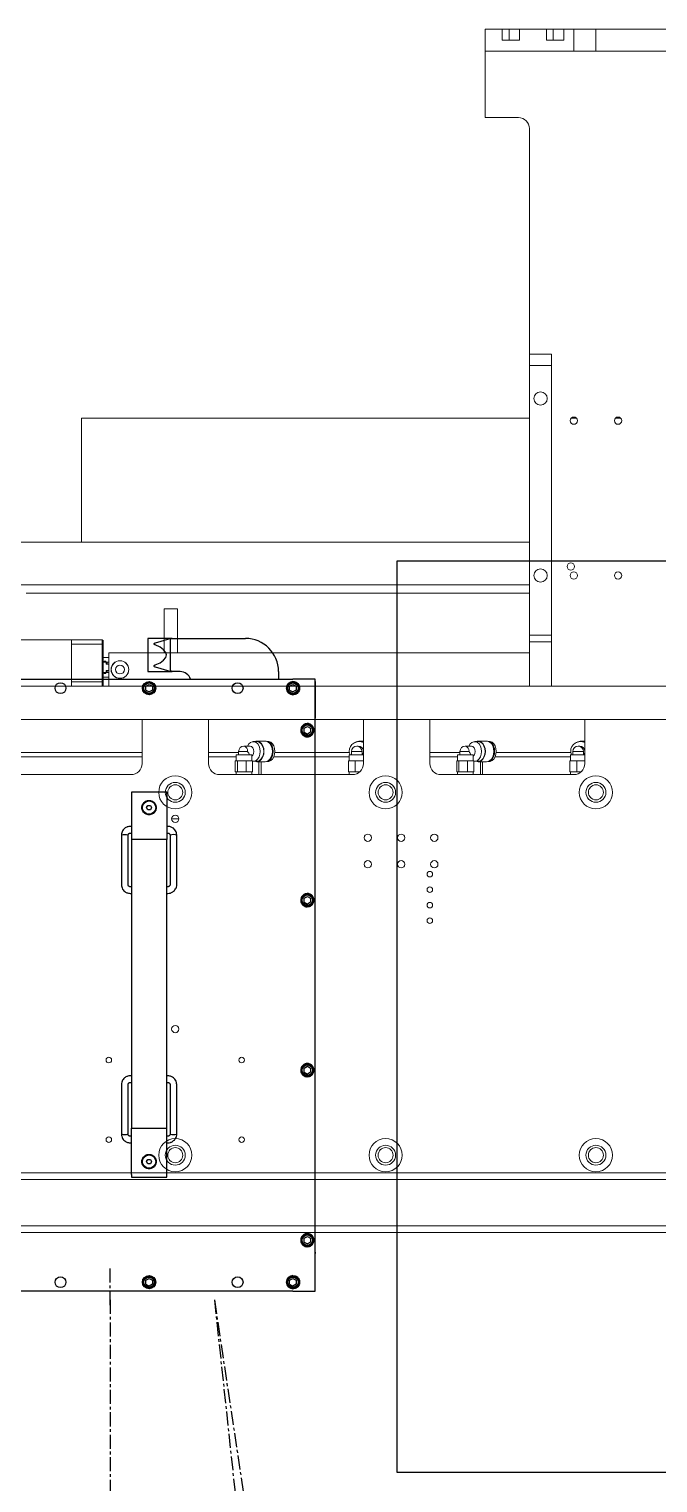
# Model space of a CAD drawing. Extents: x 500 to 100500, y -14500 to 21140.
# Drawn here: x 7670 to 7954, y -5740 to -5083 of the extents above; entities that cross this region are included whole.
import ezdxf

# ---------------------------------------------------------------- set-up
doc = ezdxf.new("R2010")
doc.units = 0
doc.linetypes.add('CENTER', pattern=[10.16, 6.35, -1.27, 1.27, -1.27])
doc.layers.get('0').update_dxf_attribs({"linetype": 'CONTINUOUS'})
doc.layers.add('Center', color=1, linetype='CENTER')
doc.layers.add('D', color=7, linetype='CONTINUOUS')

# ---------------------------------------------------------------- blocks, each defined once
blk = doc.blocks.new('KZXCVASDF123')
at = {"color": 7, "linetype": 'Continuous', "lineweight": 18}
for p, q in [((-57194.57, -65965.67, 21.36), (-57194.57, -65975.67, 21.36)), ((-57194.57, -65965.67, 21.36), (-57186.86, -65965.67, 21.36)), ((-57186.86, -65970.67, 21.36), (-57186.86, -65965.67, 21.36)), ((-57183.82, -65965.67, 21.36), (-57186.86, -65965.67, 21.36)), ((-57183.82, -65970.67, 21.36), (-57183.82, -65965.67, 21.36)), ((-57179.07, -65965.67, 21.36), (-57183.82, -65965.67, 21.36)), ((-57179.07, -65970.67, 21.36), (-57179.07, -65965.67, 21.36)), ((-57179.07, -65965.67, 21.36), (-57166.86, -65965.67, 21.36)), ((-57166.86, -65970.67, 21.36), (-57166.86, -65965.67, 21.36)), ((-57163.82, -65965.67, 21.36), (-57166.86, -65965.67, 21.36)), ((-57163.82, -65970.67, 21.36), (-57163.82, -65965.67, 21.36)), ((-57159.07, -65965.67, 21.36), (-57163.82, -65965.67, 21.36)), ((-57159.07, -65970.67, 21.36), (-57159.07, -65965.67, 21.36)), ((-57159.07, -65965.67, 21.36), (-57154.57, -65965.67, 21.36)), ((-57154.57, -65975.67, 21.36), (-57154.57, -65965.67, 21.36)), ((-57144.57, -65965.67, 21.36), (-57154.57, -65965.67, 21.36)), ((-57144.57, -65975.67, 21.36), (-57144.57, -65965.67, 21.36)), ((-57084.57, -65965.67, 21.36), (-57144.57, -65965.67, 21.36)), ((-57179.07, -65970.67, 21.36), (-57186.86, -65970.67, 21.36)), ((-57159.07, -65970.67, 21.36), (-57166.86, -65970.67, 21.36)), ((-57194.57, -66005.67, 21.36), (-57194.57, -65975.67, 21.36)), ((-57034.57, -65975.67, 21.36), (-57194.57, -65975.67, 21.36)), ((-57194.57, -65975.67, 21.36), (-57154.57, -65975.67, 21.36)), ((-57194.57, -66005.67, 21.36), (-57179.57, -66005.67, 21.36)), ((-57174.57, -66010.67, 21.36), (-57174.57, -66112.67, 21.36)), ((-57174.57, -66112.67, 21.36), (-57164.57, -66112.67, 21.36)), ((-57174.57, -66117.67, 21.36), (-57174.57, -66112.67, 21.36)), ((-57164.57, -66112.67, 21.36), (-57164.57, -66117.67, 21.36)), ((-57164.57, -66117.67, 21.36), (-57174.57, -66117.67, 21.36)), ((-57174.57, -66117.67, 21.36), (-57174.57, -66239.67, 21.36)), ((-57164.57, -66117.67, 21.36), (-57164.57, -66239.67, 21.36)), ((-57376.91, -66141.57, 21.36), (-57376.91, -66197.57, 21.36)), ((-57174.57, -66141.57, 21.36), (-57376.91, -66141.57, 21.36)), ((-57153.34, -66141.57, 21.36), (-57155.8, -66141.57, 21.36)), ((-57133.34, -66141.57, 21.36), (-57135.8, -66141.57, 21.36)), ((-57794.57, -66197.57, 21.36), (-57174.57, -66197.57, 21.36)), ((-57794.57, -66216.84, 21.36), (-57174.57, -66216.84, 21.36)), ((-57401.91, -66220.57, 21.36), (-57174.57, -66220.57, 21.36)), ((-57333.59, -66227.67, 21.36), (-57339.59, -66227.67, 21.36)), ((-57339.59, -66227.67, 21.36), (-57339.59, -66247.67, 21.36)), ((-57333.59, -66227.67, 21.36), (-57333.59, -66247.67, 21.36)), ((-57409.57, -66241.67, 21.36), (-57399.3, -66241.67, 21.36)), ((-57399.3, -66241.77, 21.36), (-57399.3, -66241.67, 21.36)), ((-57399.2, -66241.67, 21.36), (-57399.3, -66241.67, 21.36)), ((-57399.2, -66241.77, 21.36), (-57399.3, -66241.77, 21.36)), ((-57399.2, -66241.67, 21.36), (-57399.2, -66241.77, 21.36)), ((-57399.2, -66241.67, 21.36), (-57381.4, -66241.67, 21.36)), ((-57381.4, -66243.67, 21.36), (-57381.4, -66241.67, 21.36)), ((-57381.4, -66241.67, 21.36), (-57367.6, -66241.67, 21.36)), ((-57381.4, -66243.67, 21.36), (-57367.6, -66243.67, 21.36)), ((-57381.4, -66260.67, 21.36), (-57381.4, -66243.67, 21.36)), ((-57367.6, -66241.67, 21.36), (-57367.6, -66243.67, 21.36)), ((-57367.6, -66241.67, 21.36), (-57367.2, -66242.07, 21.36)), ((-57367.6, -66243.67, 21.36), (-57367.6, -66260.67, 21.36)), ((-57367.6, -66243.67, 21.36), (-57367.2, -66243.67, 21.36)), ((-57367.2, -66243.67, 21.36), (-57367.2, -66242.07, 21.36)), ((-57367.2, -66260.67, 21.36), (-57367.2, -66243.67, 21.36)), ((-57174.57, -66239.67, 21.36), (-57164.57, -66239.67, 21.36)), ((-57174.57, -66242.67, 21.36), (-57174.57, -66239.67, 21.36)), ((-57164.57, -66242.67, 21.36), (-57174.57, -66242.67, 21.36)), ((-57174.57, -66262.67, 21.36), (-57174.57, -66242.67, 21.36)), ((-57164.57, -66239.67, 21.36), (-57164.57, -66242.67, 21.36)), ((-57164.57, -66262.67, 21.36), (-57164.57, -66242.67, 21.36)), ((-57364.57, -66249.67, 21.36), (-57367.2, -66249.67, 21.36)), ((-57365.9, -66251.42, 21.36), (-57366.7, -66251.42, 21.36)), ((-57366.7, -66251.87, 21.36), (-57366.7, -66251.42, 21.36)), ((-57365.9, -66251.77, 21.36), (-57365.9, -66251.42, 21.36)), ((-57364.57, -66262.67, 21.36), (-57364.57, -66247.67, 21.36)), ((-57174.57, -66247.67, 21.36), (-57364.57, -66247.67, 21.36)), ((-57366.7, -66251.77, 21.36), (-57367.2, -66251.77, 21.36)), ((-57365.72, -66251.87, 21.36), (-57367.2, -66251.87, 21.36)), ((-57367.2, -66256.47, 21.36), (-57365.72, -66256.47, 21.36)), ((-57366.7, -66256.92, 21.36), (-57366.7, -66256.47, 21.36)), ((-57366.7, -66256.92, 21.36), (-57365.9, -66256.92, 21.36)), ((-57365.9, -66251.77, 21.36), (-57364.57, -66251.77, 21.36)), ((-57365.9, -66251.77, 21.36), (-57365.9, -66251.81, 21.36)), ((-57364.57, -66251.77, 21.36), (-57365.9, -66251.77, 21.36)), ((-57365.9, -66251.87, 21.36), (-57365.9, -66251.81, 21.36)), ((-57365.9, -66256.54, 21.36), (-57365.9, -66256.47, 21.36)), ((-57365.9, -66256.54, 21.36), (-57365.9, -66256.57, 21.36)), ((-57365.9, -66256.57, 21.36), (-57364.57, -66256.57, 21.36)), ((-57365.9, -66256.92, 21.36), (-57365.9, -66256.57, 21.36)), ((-57365.72, -66252.78, 21.36), (-57365.72, -66251.87, 21.36)), ((-57365.72, -66251.87, 21.36), (-57365.4, -66251.87, 21.36)), ((-57364.57, -66252.78, 21.36), (-57365.72, -66252.78, 21.36)), ((-57365.72, -66255.56, 21.36), (-57364.57, -66255.56, 21.36)), ((-57365.72, -66256.47, 21.36), (-57365.72, -66255.56, 21.36)), ((-57365.72, -66256.47, 21.36), (-57365.4, -66256.47, 21.36)), ((-57365.4, -66251.87, 21.36), (-57365.4, -66252.78, 21.36)), ((-57365.4, -66255.56, 21.36), (-57365.4, -66256.47, 21.36)), ((-57464.57, -66262.67, 21.36), (-57054.57, -66262.67, 21.36)), ((-57367.6, -66260.67, 21.36), (-57381.4, -66260.67, 21.36)), ((-57381.4, -66260.67, 21.36), (-57381.4, -66262.67, 21.36)), ((-57367.6, -66262.67, 21.36), (-57367.6, -66260.67, 21.36)), ((-57367.2, -66260.67, 21.36), (-57367.6, -66260.67, 21.36)), ((-57367.6, -66262.67, 21.36), (-57367.2, -66262.27, 21.36)), ((-57364.57, -66258.67, 21.36), (-57367.2, -66258.67, 21.36)), ((-57367.2, -66262.27, 21.36), (-57367.2, -66260.67, 21.36)), ((-57174.57, -66262.67, 21.36), (-57164.57, -66262.67, 21.36)), ((-57464.57, -66277.67, 21.36), (-57054.57, -66277.67, 21.36)), ((-57349.57, -66297.67, 21.36), (-57349.57, -66277.67, 21.36)), ((-57319.57, -66277.67, 21.36), (-57349.57, -66277.67, 21.36)), ((-57319.57, -66277.67, 21.36), (-57319.57, -66297.67, 21.36)), ((-57249.57, -66297.67, 21.36), (-57249.57, -66277.67, 21.36)), ((-57054.57, -66277.67, 21.36), (-57249.57, -66277.67, 21.36)), ((-57219.57, -66277.67, 21.36), (-57219.57, -66297.67, 21.36)), ((-57149.57, -66297.67, 21.36), (-57149.57, -66277.67, 21.36)), ((-57300.79, -66289.77, 21.36), (-57303.57, -66289.77, 21.36)), ((-57297.76, -66287.72, 21.36), (-57299.33, -66287.72, 21.36)), ((-57293.94, -66287.52, 21.36), (-57297.76, -66287.52, 21.36)), ((-57292.8, -66287.62, 21.36), (-57293.27, -66287.62, 21.36)), ((-57251.91, -66289.77, 21.36), (-57252.57, -66289.77, 21.36)), ((-57251.2, -66287.72, 21.36), (-57251.57, -66287.72, 21.36)), ((-57250.3, -66287.52, 21.36), (-57251.2, -66287.52, 21.36)), ((-57200.79, -66289.77, 21.36), (-57203.57, -66289.77, 21.36)), ((-57197.76, -66287.72, 21.36), (-57199.33, -66287.72, 21.36)), ((-57193.94, -66287.52, 21.36), (-57197.76, -66287.52, 21.36)), ((-57192.8, -66287.62, 21.36), (-57193.27, -66287.62, 21.36)), ((-57151.91, -66289.77, 21.36), (-57152.57, -66289.77, 21.36)), ((-57151.2, -66287.72, 21.36), (-57151.57, -66287.72, 21.36)), ((-57150.3, -66287.52, 21.36), (-57151.2, -66287.52, 21.36)), ((-57414.17, -66292.67, 21.36), (-57349.57, -66292.67, 21.36)), ((-57413.07, -66294.67, 21.36), (-57349.57, -66294.67, 21.36)), ((-57319.57, -66292.67, 21.36), (-57305.97, -66292.67, 21.36)), ((-57319.57, -66294.67, 21.36), (-57307.07, -66294.67, 21.36)), ((-57307.46, -66296.37, 21.36), (-57307.46, -66301.37, 21.36)), ((-57307.46, -66296.37, 21.36), (-57306.96, -66296.37, 21.36)), ((-57307.07, -66293.74, 21.36), (-57307.07, -66296.37, 21.36)), ((-57307.07, -66293.74, 21.36), (-57300.07, -66293.74, 21.36)), ((-57306.96, -66296.37, 21.36), (-57306.45, -66296.37, 21.36)), ((-57306.45, -66296.37, 21.36), (-57306.45, -66301.37, 21.36)), ((-57306.45, -66296.37, 21.36), (-57304.51, -66296.37, 21.36)), ((-57305.97, -66292.17, 21.36), (-57305.97, -66293.74, 21.36)), ((-57305.97, -66292.17, 21.36), (-57301.89, -66292.17, 21.36)), ((-57304.51, -66296.37, 21.36), (-57302.56, -66296.37, 21.36)), ((-57302.56, -66296.37, 21.36), (-57302.56, -66301.37, 21.36)), ((-57302.56, -66296.37, 21.36), (-57301.12, -66296.37, 21.36)), ((-57301.12, -66296.37, 21.36), (-57299.68, -66296.37, 21.36)), ((-57300.07, -66296.37, 21.36), (-57300.07, -66293.74, 21.36)), ((-57299.68, -66296.37, 21.36), (-57299.68, -66301.37, 21.36)), ((-57299.33, -66296.62, 21.36), (-57297.76, -66296.62, 21.36)), ((-57297.76, -66296.82, 21.36), (-57293.94, -66296.82, 21.36)), ((-57296.76, -66296.82, 21.36), (-57296.76, -66302.67, 21.36)), ((-57295.76, -66302.67, 21.36), (-57295.76, -66296.82, 21.36)), ((-57293.27, -66296.72, 21.36), (-57292.8, -66296.72, 21.36)), ((-57290.13, -66294.67, 21.36), (-57256.07, -66294.67, 21.36)), ((-57289.63, -66292.67, 21.36), (-57255.93, -66292.67, 21.36)), ((-57256.36, -66296.37, 21.36), (-57256.36, -66301.37, 21.36)), ((-57256.36, -66296.37, 21.36), (-57254.8, -66296.37, 21.36)), ((-57256.07, -66293.74, 21.36), (-57256.07, -66296.37, 21.36)), ((-57256.07, -66293.74, 21.36), (-57249.57, -66293.74, 21.36)), ((-57254.97, -66292.17, 21.36), (-57254.97, -66293.74, 21.36)), ((-57254.97, -66292.17, 21.36), (-57250.2, -66292.17, 21.36)), ((-57254.8, -66296.37, 21.36), (-57253.25, -66296.37, 21.36)), ((-57253.25, -66296.37, 21.36), (-57253.25, -66301.37, 21.36)), ((-57253.25, -66296.37, 21.36), (-57251.35, -66296.37, 21.36)), ((-57251.35, -66296.37, 21.36), (-57249.57, -66296.37, 21.36)), ((-57250.17, -66293.74, 21.36), (-57250.17, -66292.58, 21.36)), ((-57219.57, -66292.67, 21.36), (-57205.97, -66292.67, 21.36)), ((-57219.57, -66294.67, 21.36), (-57207.07, -66294.67, 21.36)), ((-57207.46, -66296.37, 21.36), (-57207.46, -66301.37, 21.36)), ((-57207.46, -66296.37, 21.36), (-57206.96, -66296.37, 21.36)), ((-57207.07, -66293.74, 21.36), (-57207.07, -66296.37, 21.36)), ((-57207.07, -66293.74, 21.36), (-57200.07, -66293.74, 21.36)), ((-57206.96, -66296.37, 21.36), (-57206.45, -66296.37, 21.36)), ((-57206.45, -66296.37, 21.36), (-57206.45, -66301.37, 21.36)), ((-57206.45, -66296.37, 21.36), (-57204.51, -66296.37, 21.36)), ((-57205.97, -66292.17, 21.36), (-57205.97, -66293.74, 21.36)), ((-57205.97, -66292.17, 21.36), (-57201.89, -66292.17, 21.36)), ((-57204.51, -66296.37, 21.36), (-57202.56, -66296.37, 21.36)), ((-57202.56, -66296.37, 21.36), (-57202.56, -66301.37, 21.36)), ((-57202.56, -66296.37, 21.36), (-57201.12, -66296.37, 21.36)), ((-57201.12, -66296.37, 21.36), (-57199.68, -66296.37, 21.36)), ((-57200.07, -66296.37, 21.36), (-57200.07, -66293.74, 21.36)), ((-57199.68, -66296.37, 21.36), (-57199.68, -66301.37, 21.36)), ((-57199.33, -66296.62, 21.36), (-57197.76, -66296.62, 21.36)), ((-57197.76, -66296.82, 21.36), (-57193.94, -66296.82, 21.36)), ((-57196.76, -66296.82, 21.36), (-57196.76, -66302.67, 21.36)), ((-57195.76, -66302.67, 21.36), (-57195.76, -66296.82, 21.36)), ((-57193.27, -66296.72, 21.36), (-57192.8, -66296.72, 21.36)), ((-57190.13, -66294.67, 21.36), (-57156.07, -66294.67, 21.36)), ((-57189.63, -66292.67, 21.36), (-57155.93, -66292.67, 21.36)), ((-57156.36, -66296.37, 21.36), (-57156.36, -66301.37, 21.36)), ((-57156.36, -66296.37, 21.36), (-57154.8, -66296.37, 21.36)), ((-57156.07, -66293.74, 21.36), (-57156.07, -66296.37, 21.36)), ((-57156.07, -66293.74, 21.36), (-57149.57, -66293.74, 21.36)), ((-57154.97, -66292.17, 21.36), (-57154.97, -66293.74, 21.36)), ((-57154.97, -66292.17, 21.36), (-57150.2, -66292.17, 21.36)), ((-57154.8, -66296.37, 21.36), (-57153.25, -66296.37, 21.36)), ((-57153.25, -66296.37, 21.36), (-57153.25, -66301.37, 21.36)), ((-57153.25, -66296.37, 21.36), (-57151.35, -66296.37, 21.36)), ((-57151.35, -66296.37, 21.36), (-57149.57, -66296.37, 21.36)), ((-57150.17, -66293.74, 21.36), (-57150.17, -66292.58, 21.36)), ((-57414.57, -66302.67, 21.36), (-57354.57, -66302.67, 21.36)), ((-57314.57, -66302.67, 21.36), (-57254.57, -66302.67, 21.36)), ((-57307.46, -66301.37, 21.36), (-57306.96, -66301.37, 21.36)), ((-57307.07, -66301.37, 21.36), (-57307.07, -66302.67, 21.36)), ((-57306.96, -66301.37, 21.36), (-57306.45, -66301.37, 21.36)), ((-57306.45, -66301.37, 21.36), (-57304.51, -66301.37, 21.36)), ((-57304.51, -66301.37, 21.36), (-57302.56, -66301.37, 21.36)), ((-57302.56, -66301.37, 21.36), (-57301.12, -66301.37, 21.36)), ((-57301.12, -66301.37, 21.36), (-57299.68, -66301.37, 21.36)), ((-57300.07, -66302.67, 21.36), (-57300.07, -66301.37, 21.36)), ((-57256.36, -66301.37, 21.36), (-57254.8, -66301.37, 21.36)), ((-57256.07, -66301.37, 21.36), (-57256.07, -66302.67, 21.36)), ((-57254.8, -66301.37, 21.36), (-57253.25, -66301.37, 21.36)), ((-57253.25, -66301.37, 21.36), (-57251.35, -66301.37, 21.36)), ((-57251.35, -66301.37, 21.36), (-57251.21, -66301.37, 21.36)), ((-57214.57, -66302.67, 21.36), (-57154.57, -66302.67, 21.36)), ((-57207.46, -66301.37, 21.36), (-57206.96, -66301.37, 21.36)), ((-57207.07, -66301.37, 21.36), (-57207.07, -66302.67, 21.36)), ((-57206.96, -66301.37, 21.36), (-57206.45, -66301.37, 21.36)), ((-57206.45, -66301.37, 21.36), (-57204.51, -66301.37, 21.36)), ((-57204.51, -66301.37, 21.36), (-57202.56, -66301.37, 21.36)), ((-57202.56, -66301.37, 21.36), (-57201.12, -66301.37, 21.36)), ((-57201.12, -66301.37, 21.36), (-57199.68, -66301.37, 21.36)), ((-57200.07, -66302.67, 21.36), (-57200.07, -66301.37, 21.36)), ((-57156.36, -66301.37, 21.36), (-57154.8, -66301.37, 21.36)), ((-57156.07, -66301.37, 21.36), (-57156.07, -66302.67, 21.36)), ((-57154.8, -66301.37, 21.36), (-57153.25, -66301.37, 21.36)), ((-57153.25, -66301.37, 21.36), (-57151.35, -66301.37, 21.36)), ((-57151.35, -66301.37, 21.36), (-57151.21, -66301.37, 21.36)), ((-57336.22, -66322.67, 21.36), (-57332.92, -66322.67, 21.36)), ((-58754.07, -66485.67, 21.36), (-56215.07, -66485.67, 21.36)), ((-57459.57, -66482.67, 21.36), (-57059.57, -66482.67, 21.36)), ((-58754.07, -66506.67, 21.36), (-56215.07, -66506.67, 21.36)), ((-58754.07, -66509.67, 21.36), (-56215.07, -66509.67, 21.36))]:
    blk.add_line(p, q, dxfattribs=at)
at = {"color": 7, "linetype": 'Continuous', "lineweight": 18, "elevation": 21.36, "flags": 128}
for points in [[(-57301.95, -66289.77), (-57301.95, -66289.77), (-57301.37, -66288.81), (-57300.62, -66288.13), (-57299.77, -66287.77), (-57298.88, -66287.77), (-57298.03, -66288.13), (-57297.28, -66288.81), (-57296.7, -66289.77), (-57296.33, -66290.92), (-57296.21, -66292.17), (-57296.33, -66293.43), (-57296.7, -66294.58), (-57297.28, -66295.54), (-57298.03, -66296.22), (-57298.88, -66296.58), (-57299.68, -66296.6)], [(-57300.07, -66294.35), (-57299.6, -66293.87), (-57299.23, -66293.09), (-57299.11, -66292.17), (-57299.23, -66291.26), (-57299.6, -66290.48), (-57300.14, -66289.96), (-57300.79, -66289.77)], [(-57298.7, -66296.62), (-57298.22, -66296.78), (-57297.29, -66296.78), (-57296.4, -66296.4), (-57295.62, -66295.69), (-57295.01, -66294.69), (-57294.63, -66293.48), (-57294.5, -66292.17), (-57294.63, -66290.86), (-57295.01, -66289.66), (-57295.62, -66288.66), (-57296.4, -66287.95), (-57297.29, -66287.57), (-57298.22, -66287.57), (-57298.7, -66287.72)], [(-57297.76, -66287.72), (-57297.31, -66287.77), (-57296.46, -66288.13), (-57295.71, -66288.81), (-57295.13, -66289.77), (-57294.76, -66290.92), (-57294.64, -66292.17), (-57294.76, -66293.43), (-57295.13, -66294.58), (-57295.71, -66295.54), (-57296.46, -66296.22), (-57297.31, -66296.58), (-57297.76, -66296.62)], [(-57293.94, -66287.52), (-57293.48, -66287.57), (-57292.59, -66287.95), (-57291.81, -66288.66), (-57291.2, -66289.66), (-57290.81, -66290.86), (-57290.68, -66292.17), (-57290.81, -66293.48), (-57291.2, -66294.69), (-57291.81, -66295.69), (-57292.59, -66296.4), (-57293.48, -66296.78), (-57293.94, -66296.82)], [(-57293.2, -66287.65), (-57293.06, -66287.67), (-57292.19, -66288.04), (-57291.42, -66288.74), (-57290.83, -66289.71), (-57290.45, -66290.89), (-57290.32, -66292.17), (-57290.45, -66293.46), (-57290.83, -66294.63), (-57291.42, -66295.61), (-57292.19, -66296.31), (-57293.06, -66296.68), (-57293.2, -66296.7)], [(-57292.8, -66287.62), (-57292.34, -66287.67), (-57291.47, -66288.04), (-57290.71, -66288.74), (-57290.12, -66289.71), (-57289.74, -66290.89), (-57289.61, -66292.17), (-57289.74, -66293.46), (-57290.12, -66294.63), (-57290.71, -66295.61), (-57291.47, -66296.31), (-57292.34, -66296.68), (-57292.8, -66296.72)], [(-57251.2, -66287.72), (-57250.57, -66287.77), (-57249.57, -66288.04)], [(-57250.3, -66287.52), (-57249.65, -66287.57), (-57249.57, -66287.58)], [(-57201.95, -66289.77), (-57201.95, -66289.77), (-57201.37, -66288.81), (-57200.62, -66288.13), (-57199.77, -66287.77), (-57198.88, -66287.77), (-57198.03, -66288.13), (-57197.28, -66288.81), (-57196.7, -66289.77), (-57196.33, -66290.92), (-57196.21, -66292.17), (-57196.33, -66293.43), (-57196.7, -66294.58), (-57197.28, -66295.54), (-57198.03, -66296.22), (-57198.88, -66296.58), (-57199.68, -66296.6)], [(-57200.07, -66294.35), (-57199.6, -66293.87), (-57199.23, -66293.09), (-57199.11, -66292.17), (-57199.23, -66291.26), (-57199.6, -66290.48), (-57200.14, -66289.96), (-57200.79, -66289.77)], [(-57198.7, -66296.62), (-57198.22, -66296.78), (-57197.29, -66296.78), (-57196.4, -66296.4), (-57195.62, -66295.69), (-57195.01, -66294.69), (-57194.63, -66293.48), (-57194.5, -66292.17), (-57194.63, -66290.86), (-57195.01, -66289.66), (-57195.62, -66288.66), (-57196.4, -66287.95), (-57197.29, -66287.57), (-57198.22, -66287.57), (-57198.7, -66287.72)], [(-57197.76, -66287.72), (-57197.31, -66287.77), (-57196.46, -66288.13), (-57195.71, -66288.81), (-57195.13, -66289.77), (-57194.76, -66290.92), (-57194.64, -66292.17), (-57194.76, -66293.43), (-57195.13, -66294.58), (-57195.71, -66295.54), (-57196.46, -66296.22), (-57197.31, -66296.58), (-57197.76, -66296.62)], [(-57193.94, -66287.52), (-57193.48, -66287.57), (-57192.59, -66287.95), (-57191.81, -66288.66), (-57191.2, -66289.66), (-57190.81, -66290.86), (-57190.68, -66292.17), (-57190.81, -66293.48), (-57191.2, -66294.69), (-57191.81, -66295.69), (-57192.59, -66296.4), (-57193.48, -66296.78), (-57193.94, -66296.82)], [(-57193.2, -66287.65), (-57193.06, -66287.67), (-57192.19, -66288.04), (-57191.42, -66288.74), (-57190.83, -66289.71), (-57190.45, -66290.89), (-57190.32, -66292.17), (-57190.45, -66293.46), (-57190.83, -66294.63), (-57191.42, -66295.61), (-57192.19, -66296.31), (-57193.06, -66296.68), (-57193.2, -66296.7)], [(-57192.8, -66287.62), (-57192.34, -66287.67), (-57191.47, -66288.04), (-57190.71, -66288.74), (-57190.12, -66289.71), (-57189.74, -66290.89), (-57189.61, -66292.17), (-57189.74, -66293.46), (-57190.12, -66294.63), (-57190.71, -66295.61), (-57191.47, -66296.31), (-57192.34, -66296.68), (-57192.8, -66296.72)], [(-57151.2, -66287.72), (-57150.57, -66287.77), (-57149.57, -66288.04)], [(-57150.3, -66287.52), (-57149.65, -66287.57), (-57149.57, -66287.58)], [(-57255.67, -66293.74), (-57255.78, -66293.43), (-57255.96, -66292.17)], [(-57250.12, -66293.74), (-57249.73, -66293.09), (-57249.57, -66292.5)], [(-57155.67, -66293.74), (-57155.78, -66293.43), (-57155.96, -66292.17)], [(-57150.12, -66293.74), (-57149.73, -66293.09), (-57149.57, -66292.5)]]:
    blk.add_lwpolyline(points, dxfattribs=at)
at = {"color": 7, "linetype": 'Continuous', "lineweight": 18}
for centre, radius in [((-57169.57, -66132.67, 21.36), 3), ((-57154.57, -66142.67, 21.36), 1.65), ((-57134.57, -66142.67, 21.36), 1.65), ((-57169.57, -66212.67, 21.36), 3), ((-57155.91, -66208.57, 21.36), 1.65), ((-57154.57, -66212.67, 21.36), 1.65), ((-57134.57, -66212.67, 21.36), 1.65), ((-57359.57, -66255.17, 21.36), 4), ((-57359.57, -66255.17, 21.36), 3.95), ((-57359.57, -66255.17, 21.36), 2), ((-57334.57, -66310.67, 21.36), 7.5), ((-57239.57, -66310.67, 21.36), 7.5), ((-57144.57, -66310.67, 21.36), 7.5), ((-57334.57, -66310.67, 21.36), 4.5), ((-57334.57, -66310.67, 21.36), 3.4), ((-57239.57, -66310.67, 21.36), 4.5), ((-57239.57, -66310.67, 21.36), 3.4), ((-57144.57, -66310.67, 21.36), 4.5), ((-57144.57, -66310.67, 21.36), 3.4), ((-57334.57, -66322.67, 21.36), 1.65), ((-57247.57, -66331.17, 21.36), 1.65), ((-57232.57, -66331.17, 21.36), 1.65), ((-57217.57, -66331.17, 21.36), 1.65), ((-57247.57, -66343.17, 21.36), 1.65), ((-57232.57, -66343.17, 21.36), 1.65), ((-57217.57, -66343.17, 21.36), 1.65), ((-57219.57, -66347.67, 21.36), 1.25), ((-57219.57, -66354.67, 21.36), 1.25), ((-57219.57, -66361.67, 21.36), 1.25), ((-57219.57, -66368.67, 21.36), 1.25), ((-57334.57, -66417.67, 21.36), 1.65), ((-57364.57, -66431.67, 21.36), 1.25), ((-57304.57, -66431.67, 21.36), 1.25), ((-57364.57, -66467.67, 21.36), 1.25), ((-57334.57, -66474.67, 21.36), 7.5), ((-57304.57, -66467.67, 21.36), 1.25), ((-57239.57, -66474.67, 21.36), 7.5), ((-57144.57, -66474.67, 21.36), 7.5), ((-57334.57, -66474.67, 21.36), 4.5), ((-57334.57, -66474.67, 21.36), 3.4), ((-57239.57, -66474.67, 21.36), 4.5), ((-57239.57, -66474.67, 21.36), 3.4), ((-57144.57, -66474.67, 21.36), 4.5), ((-57144.57, -66474.67, 21.36), 3.4)]:
    blk.add_circle(centre, radius, dxfattribs=at)
for centre, radius, start, end in [((-57179.57, -66010.67, 21.36), 5, 0, 90), ((-57303.57, -66292.17, 21.36), 2.4, 90, 180), ((-57304.01, -66291.87, 21.36), 2.14, 351.79566, 78.25089), ((-57251.57, -66292.12, 21.36), 4.39, 62.9041, 180.71675), ((-57252.57, -66292.17, 21.36), 2.4, 90, 180), ((-57251.2, -66292.06, 21.36), 4.53, 68.91734, 124.62741), ((-57252.59, -66292.16, 21.36), 2.38, 359.59154, 89.58601), ((-57251.93, -66292.15, 21.36), 2.38, 7.34147, 89.62435), ((-57203.57, -66292.17, 21.36), 2.4, 90, 180), ((-57204.01, -66291.87, 21.36), 2.14, 351.79566, 78.25089), ((-57151.57, -66292.12, 21.36), 4.39, 62.9041, 180.71675), ((-57152.57, -66292.17, 21.36), 2.4, 90, 180), ((-57151.2, -66292.06, 21.36), 4.53, 68.91734, 124.62741), ((-57152.59, -66292.16, 21.36), 2.38, 359.59154, 89.58601), ((-57151.93, -66292.15, 21.36), 2.38, 7.34147, 89.62435), ((-57354.57, -66297.67, 21.36), 5, 270, 0), ((-57314.57, -66297.67, 21.36), 5, 180, 270), ((-57254.57, -66297.67, 21.36), 5, 270, 0), ((-57214.57, -66297.67, 21.36), 5, 180, 270), ((-57154.57, -66297.67, 21.36), 5, 270, 0)]:
    blk.add_arc(centre, radius, start, end, dxfattribs=at)
for centre, major_axis, ratio, start_param, end_param in [((-57303.57, -66292.17, 21.36), (-2.22, 2.22), 0.409032, 3.611041, 4.324121), ((-57252.57, -66292.17, 21.36), (-1.83, 1.83), 0.843822, 3.842489, 4.011492), ((-57203.57, -66292.17, 21.36), (-2.22, 2.22), 0.409032, 3.611041, 4.324121), ((-57152.57, -66292.17, 21.36), (-1.83, 1.83), 0.843822, 3.842489, 4.011492)]:
    blk.add_ellipse(centre, major_axis=major_axis, ratio=ratio, start_param=start_param, end_param=end_param, dxfattribs=at)
blk = doc.blocks.new('KJVision F 2')
at = {"color": 3, "linetype": 'Continuous', "lineweight": 25}
for p, q in [((-5638.72, -76464.69, -96.77), (-5648.72, -76464.69, -96.77)), ((-5648.72, -76464.69, -96.77), (-5648.72, -76479.69, -96.77)), ((-5645.3, -76466.66, -96.77), (-5638.72, -76464.69, -96.77)), ((-5637.8, -76464.69, -96.77), (-5638.72, -76464.69, -96.77)), ((-5638.72, -76465.64, -96.77), (-5638.72, -76478.73, -96.77)), ((-5637.8, -76464.69, -96.77), (-5604.72, -76464.69, -96.77)), ((-5648.72, -76479.69, -96.77), (-5638.72, -76479.69, -96.77)), ((-5638.72, -76479.69, -96.77), (-5645.3, -76477.71, -96.77)), ((-5638.72, -76479.69, -96.77), (-5637.8, -76479.69, -96.77)), ((-5634.22, -76479.69, -96.77), (-5637.8, -76479.69, -96.77)), ((-5589.72, -76479.69, -96.77), (-5589.72, -76483.19, -96.77)), ((-5713.22, -76483.19, -96.77), (-5583.22, -76483.19, -96.77)), ((-5649.72, -76486.32, -96.77), (-5648.22, -76485.46, -96.77)), ((-5649.72, -76488.05, -96.77), (-5649.72, -76486.32, -96.77)), ((-5649.72, -76488.05, -96.77), (-5648.22, -76488.92, -96.77)), ((-5648.22, -76485.46, -96.77), (-5646.72, -76486.32, -96.77)), ((-5646.72, -76488.05, -96.77), (-5648.22, -76488.92, -96.77)), ((-5646.72, -76486.32, -96.77), (-5646.72, -76488.05, -96.77)), ((-5584.72, -76486.32, -96.77), (-5583.22, -76485.46, -96.77)), ((-5584.72, -76488.05, -96.77), (-5584.72, -76486.32, -96.77)), ((-5584.72, -76488.05, -96.77), (-5583.22, -76488.92, -96.77)), ((-5573.22, -76483.19, -96.77), (-5583.22, -76483.19, -96.77)), ((-5583.22, -76485.46, -96.77), (-5581.72, -76486.32, -96.77)), ((-5581.72, -76488.05, -96.77), (-5583.22, -76488.92, -96.77)), ((-5581.72, -76486.32, -96.77), (-5581.72, -76488.05, -96.77)), ((-5573.22, -76759.69, -96.77), (-5573.22, -76483.19, -96.77)), ((-5573.22, -76484.19, -96.77), (-5573.22, -76484.19, -96.77)), ((-5573.22, -76484.19, -96.77), (-5573.22, -76484.19, -96.77)), ((-5573.22, -76484.19, -96.77), (-5573.22, -76500.19, -96.77)), ((-5573.22, -76500.19, -96.77), (-5573.22, -76500.19, -96.77)), ((-5573.22, -76500.19, -96.77), (-5573.22, -76500.69, -96.77)), ((-5573.22, -76500.69, -96.77), (-5573.22, -76500.69, -96.77)), ((-5573.22, -76742.19, -96.77), (-5573.22, -76500.69, -96.77)), ((-5578.22, -76505.32, -96.77), (-5576.72, -76504.46, -96.77)), ((-5578.22, -76507.05, -96.77), (-5578.22, -76505.32, -96.77)), ((-5578.22, -76507.05, -96.77), (-5576.72, -76507.92, -96.77)), ((-5576.72, -76504.46, -96.77), (-5575.22, -76505.32, -96.77)), ((-5575.22, -76507.05, -96.77), (-5576.72, -76507.92, -96.77)), ((-5575.22, -76505.32, -96.77), (-5575.22, -76507.05, -96.77)), ((-5640.22, -76534.19, -96.77), (-5656.22, -76534.19, -96.77)), ((-5656.22, -76534.19, -96.77), (-5656.22, -76535.31, -96.77)), ((-5656.22, -76535.31, -96.77), (-5656.22, -76543.35, -96.77)), ((-5640.22, -76535.31, -96.77), (-5640.22, -76534.19, -96.77)), ((-5640.22, -76535.31, -96.77), (-5640.22, -76543.35, -96.77)), ((-5649.38, -76541.19, -96.77), (-5648.8, -76540.19, -96.77)), ((-5648.8, -76542.19, -96.77), (-5649.38, -76541.19, -96.77)), ((-5648.8, -76540.19, -96.77), (-5647.64, -76540.19, -96.77)), ((-5647.64, -76540.19, -96.77), (-5647.07, -76541.19, -96.77)), ((-5647.07, -76541.19, -96.77), (-5647.64, -76542.19, -96.77)), ((-5656.22, -76543.35, -96.77), (-5656.22, -76552.35, -96.77)), ((-5647.64, -76542.19, -96.77), (-5648.8, -76542.19, -96.77)), ((-5640.22, -76543.35, -96.77), (-5640.22, -76552.35, -96.77)), ((-5660.72, -76553.67, -96.77), (-5660.72, -76575.97, -96.77)), ((-5657.72, -76575.97, -96.77), (-5657.72, -76553.67, -96.77)), ((-5656.22, -76549.69, -96.77), (-5656.72, -76549.69, -96.77)), ((-5656.72, -76552.69, -96.77), (-5656.22, -76552.69, -96.77)), ((-5656.22, -76552.35, -96.77), (-5656.22, -76555.53, -96.77)), ((-5639.72, -76549.69, -96.77), (-5640.22, -76549.69, -96.77)), ((-5640.22, -76552.35, -96.77), (-5640.22, -76555.53, -96.77)), ((-5640.22, -76552.69, -96.77), (-5639.72, -76552.69, -96.77)), ((-5638.72, -76553.67, -96.77), (-5638.72, -76575.97, -96.77)), ((-5635.72, -76575.97, -96.77), (-5635.72, -76553.67, -96.77)), ((-5656.22, -76555.53, -96.77), (-5656.22, -76555.64, -96.77)), ((-5640.22, -76555.64, -96.77), (-5656.22, -76555.64, -96.77)), ((-5640.22, -76555.64, -96.77), (-5656.22, -76555.64, -96.77)), ((-5656.22, -76555.64, -96.77), (-5656.22, -76686.05, -96.77)), ((-5656.22, -76555.64, -96.77), (-5656.22, -76555.64, -96.77)), ((-5640.22, -76555.53, -96.77), (-5640.22, -76555.64, -96.77)), ((-5640.22, -76686.05, -96.77), (-5640.22, -76555.64, -96.77)), ((-5640.22, -76555.64, -96.77), (-5640.22, -76555.64, -96.77)), ((-5656.22, -76576.95, -96.77), (-5656.72, -76576.95, -96.77)), ((-5656.72, -76579.95, -96.77), (-5656.22, -76579.95, -96.77)), ((-5639.72, -76576.95, -96.77), (-5640.22, -76576.95, -96.77)), ((-5640.22, -76579.95, -96.77), (-5639.72, -76579.95, -96.77)), ((-5578.22, -76582.15, -96.77), (-5576.72, -76581.29, -96.77)), ((-5576.72, -76581.29, -96.77), (-5575.22, -76582.15, -96.77)), ((-5578.22, -76583.89, -96.77), (-5578.22, -76582.15, -96.77)), ((-5578.22, -76583.89, -96.77), (-5576.72, -76584.75, -96.77)), ((-5575.22, -76583.89, -96.77), (-5576.72, -76584.75, -96.77)), ((-5575.22, -76582.15, -96.77), (-5575.22, -76583.89, -96.77)), ((-5578.22, -76658.99, -96.77), (-5576.72, -76658.12, -96.77)), ((-5578.22, -76660.72, -96.77), (-5578.22, -76658.99, -96.77)), ((-5576.72, -76658.12, -96.77), (-5575.22, -76658.99, -96.77)), ((-5575.22, -76658.99, -96.77), (-5575.22, -76660.72, -96.77)), ((-5660.72, -76666.4, -96.77), (-5660.72, -76688.71, -96.77)), ((-5657.72, -76688.71, -96.77), (-5657.72, -76666.4, -96.77)), ((-5656.22, -76662.42, -96.77), (-5656.72, -76662.42, -96.77)), ((-5656.72, -76665.42, -96.77), (-5656.22, -76665.42, -96.77)), ((-5639.72, -76662.42, -96.77), (-5640.22, -76662.42, -96.77)), ((-5640.22, -76665.42, -96.77), (-5639.72, -76665.42, -96.77)), ((-5638.72, -76666.4, -96.77), (-5638.72, -76688.71, -96.77)), ((-5635.72, -76688.71, -96.77), (-5635.72, -76666.4, -96.77)), ((-5578.22, -76660.72, -96.77), (-5576.72, -76661.59, -96.77)), ((-5575.22, -76660.72, -96.77), (-5576.72, -76661.59, -96.77)), ((-5656.22, -76686.05, -96.77), (-5640.22, -76686.05, -96.77)), ((-5656.22, -76686.05, -96.77), (-5640.22, -76686.05, -96.77)), ((-5656.22, -76686.05, -96.77), (-5656.22, -76686.05, -96.77)), ((-5656.22, -76686.85, -96.77), (-5656.22, -76686.05, -96.77)), ((-5640.22, -76686.05, -96.77), (-5640.22, -76686.05, -96.77)), ((-5640.22, -76686.85, -96.77), (-5640.22, -76686.05, -96.77)), ((-5656.22, -76689.69, -96.77), (-5656.72, -76689.69, -96.77)), ((-5656.72, -76692.69, -96.77), (-5656.22, -76692.69, -96.77)), ((-5656.22, -76690.03, -96.77), (-5656.22, -76686.85, -96.77)), ((-5656.22, -76699.02, -96.77), (-5656.22, -76690.03, -96.77)), ((-5640.22, -76690.03, -96.77), (-5640.22, -76686.85, -96.77)), ((-5639.72, -76689.69, -96.77), (-5640.22, -76689.69, -96.77)), ((-5640.22, -76699.02, -96.77), (-5640.22, -76690.03, -96.77)), ((-5640.22, -76692.69, -96.77), (-5639.72, -76692.69, -96.77)), ((-5656.22, -76707.07, -96.77), (-5656.22, -76699.02, -96.77)), ((-5640.22, -76707.07, -96.77), (-5640.22, -76699.02, -96.77)), ((-5649.38, -76701.19, -96.77), (-5648.8, -76700.19, -96.77)), ((-5648.8, -76702.19, -96.77), (-5649.38, -76701.19, -96.77)), ((-5648.8, -76700.19, -96.77), (-5647.64, -76700.19, -96.77)), ((-5647.64, -76702.19, -96.77), (-5648.8, -76702.19, -96.77)), ((-5647.64, -76700.19, -96.77), (-5647.07, -76701.19, -96.77)), ((-5647.07, -76701.19, -96.77), (-5647.64, -76702.19, -96.77)), ((-5656.22, -76707.07, -96.77), (-5656.22, -76708.19, -96.77)), ((-5656.22, -76708.19, -96.77), (-5640.22, -76708.19, -96.77)), ((-5640.22, -76708.19, -96.77), (-5640.22, -76707.07, -96.77)), ((-5578.22, -76735.82, -96.77), (-5576.72, -76734.96, -96.77)), ((-5578.22, -76737.55, -96.77), (-5578.22, -76735.82, -96.77)), ((-5578.22, -76737.55, -96.77), (-5576.72, -76738.42, -96.77)), ((-5576.72, -76734.96, -96.77), (-5575.22, -76735.82, -96.77)), ((-5575.22, -76737.55, -96.77), (-5576.72, -76738.42, -96.77)), ((-5575.22, -76735.82, -96.77), (-5575.22, -76737.55, -96.77)), ((-5573.22, -76742.19, -96.77), (-5573.22, -76742.19, -96.77)), ((-5573.22, -76742.19, -96.77), (-5573.22, -76742.69, -96.77)), ((-5573.22, -76742.69, -96.77), (-5573.22, -76742.69, -96.77)), ((-5573.22, -76758.69, -96.77), (-5573.22, -76742.69, -96.77)), ((-5649.72, -76754.82, -96.77), (-5648.22, -76753.96, -96.77)), ((-5649.72, -76756.55, -96.77), (-5649.72, -76754.82, -96.77)), ((-5649.72, -76756.55, -96.77), (-5648.22, -76757.42, -96.77)), ((-5648.22, -76753.96, -96.77), (-5646.72, -76754.82, -96.77)), ((-5646.72, -76756.55, -96.77), (-5648.22, -76757.42, -96.77)), ((-5646.72, -76754.82, -96.77), (-5646.72, -76756.55, -96.77)), ((-5584.72, -76754.82, -96.77), (-5583.22, -76753.96, -96.77)), ((-5584.72, -76756.55, -96.77), (-5584.72, -76754.82, -96.77)), ((-5584.72, -76756.55, -96.77), (-5583.22, -76757.42, -96.77)), ((-5583.22, -76753.96, -96.77), (-5581.72, -76754.82, -96.77)), ((-5581.72, -76756.55, -96.77), (-5583.22, -76757.42, -96.77)), ((-5581.72, -76754.82, -96.77), (-5581.72, -76756.55, -96.77)), ((-5573.22, -76758.69, -96.77), (-5573.22, -76758.69, -96.77)), ((-5583.22, -76759.69, -96.77), (-5713.22, -76759.69, -96.77)), ((-5583.22, -76759.69, -96.77), (-5573.22, -76759.69, -96.77))]:
    blk.add_line(p, q, dxfattribs=at)
at = {"color": 3}
for p, q in [((-5665.72, -76766.05, -96.77), (-5665.72, -76748.71, -96.77)), ((-5665.72, -76763.69, -96.77), (-5665.72, -78093.69, -96.77)), ((-5618.72, -76763.69, -96.77), (-5418.72, -78093.69, -96.77)), ((-5618.72, -76763.69, -96.77), (-5575.72, -77163.69, -96.77))]:
    blk.add_line(p, q, dxfattribs=at)
at = {"color": 3, "linetype": 'Continuous', "lineweight": 25}
for centre, radius in [((-5688.22, -76487.19, -96.77), 2.46), ((-5648.22, -76487.19, -96.77), 3), ((-5648.22, -76487.19, -96.77), 2.75), ((-5648.22, -76487.19, -96.77), 2.35), ((-5608.22, -76487.19, -96.77), 2.46), ((-5583.22, -76487.19, -96.77), 2.75), ((-5583.22, -76487.19, -96.77), 2.35), ((-5576.72, -76506.19, -96.77), 2.75), ((-5576.72, -76506.19, -96.77), 2.35), ((-5648.22, -76541.19, -96.77), 3), ((-5576.72, -76583.02, -96.77), 2.75), ((-5576.72, -76583.02, -96.77), 2.35), ((-5576.72, -76659.85, -96.77), 2.75), ((-5576.72, -76659.85, -96.77), 2.35), ((-5648.22, -76701.19, -96.77), 3), ((-5576.72, -76736.69, -96.77), 2.75), ((-5576.72, -76736.69, -96.77), 2.35), ((-5688.22, -76755.69, -96.77), 2.46), ((-5648.22, -76755.69, -96.77), 3), ((-5648.22, -76755.69, -96.77), 2.75), ((-5648.22, -76755.69, -96.77), 2.35), ((-5608.22, -76755.69, -96.77), 2.46), ((-5583.22, -76755.69, -96.77), 2.75), ((-5583.22, -76755.69, -96.77), 2.35)]:
    blk.add_circle(centre, radius, dxfattribs=at)
for centre, radius, start, end in [((-5604.72, -76479.69, -96.77), 15, 0, 90), ((-5634.22, -76484.69, -96.77), 5, 17.4576, 90), ((-5583.22, -76487.19, -96.77), 3, 90, 270), ((-5659.22, -76558.15, -96.77), 4.73, 71.51967, 108.48033), ((-5637.22, -76557.41, -96.77), 4.03, 68.16437, 111.83563), ((-5659.22, -76684.14, -96.77), 4.8, 251.80888, 288.19112), ((-5637.22, -76684.9, -96.77), 4.09, 248.49672, 291.50328), ((-5583.22, -76755.69, -96.77), 3, 90, 270)]:
    blk.add_arc(centre, radius, start, end, dxfattribs=at)
for centre, major_axis, ratio, start_param, end_param in [((-5665.39, -76472.19, -96.77), (25, 0), 0.3, 5.635669, 6.930702), ((-5635.24, -76464.69, -96.77), (-3.47, -1.04), 0.276172, 5.456456, 6.200522), ((-5635.24, -76479.69, -96.77), (3.47, -1.04), 0.276172, 3.224256, 3.968322)]:
    blk.add_ellipse(centre, major_axis=major_axis, ratio=ratio, start_param=start_param, end_param=end_param, dxfattribs=at)
for points, knots in [([(-5645.45, -76467.66, -96.77), (-5645.56, -76467.61, -96.77), (-5645.74, -76467.53, -96.77), (-5645.91, -76467.38, -96.77), (-5645.98, -76467.25, -96.77), (-5645.98, -76467.12, -96.77), (-5645.92, -76466.99, -96.77), (-5645.75, -76466.84, -96.77), (-5645.53, -76466.73, -96.77), (-5645.35, -76466.68, -96.77), (-5645.3, -76466.66, -96.77)], [0, 0, 0, 0, 0.206741, 0.313093, 0.402259, 0.491974, 0.570823, 0.694188, 0.90907, 1, 1, 1, 1]), ([(-5645.3, -76477.71, -96.77), (-5645.45, -76477.66, -96.77), (-5645.66, -76477.59, -96.77), (-5645.88, -76477.43, -96.77), (-5645.97, -76477.31, -96.77), (-5645.99, -76477.18, -96.77), (-5645.95, -76477.05, -96.77), (-5645.82, -76476.9, -96.77), (-5645.64, -76476.79, -96.77), (-5645.5, -76476.73, -96.77), (-5645.45, -76476.71, -96.77)], [0, 0, 0, 0, 0.26378, 0.372207, 0.481516, 0.561593, 0.641713, 0.746692, 0.915274, 1, 1, 1, 1]), ([(-5583.22, -76484.19, -96.77), (-5582.89, -76484.22, -96.77), (-5582.23, -76484.28, -96.77), (-5581.35, -76484.77, -96.77), (-5580.66, -76485.51, -96.77), (-5580.25, -76486.45, -96.77), (-5580.18, -76487.47, -96.77), (-5580.43, -76488.43, -96.77), (-5580.98, -76489.26, -96.77), (-5581.78, -76489.88, -96.77), (-5582.58, -76490.16, -96.77), (-5583.07, -76490.18, -96.77), (-5583.22, -76490.19, -96.77)], [0, 0, 0, 0, 0.104157, 0.20821, 0.314967, 0.424079, 0.530103, 0.632333, 0.736, 0.843986, 0.952648, 1, 1, 1, 1]), ([(-5576.75, -76509.19, -96.77), (-5576.8, -76509.19, -96.77), (-5577.13, -76509.18, -96.77), (-5577.76, -76509.05, -96.77), (-5578.57, -76508.61, -96.77), (-5579.21, -76507.94, -96.77), (-5579.64, -76507.09, -96.77), (-5579.77, -76506.13, -96.77), (-5579.6, -76505.15, -96.77), (-5579.08, -76504.23, -96.77), (-5578.25, -76503.53, -96.77), (-5577.22, -76503.16, -96.77), (-5575.97, -76503.18, -96.77), (-5574.81, -76503.75, -96.77), (-5574.12, -76504.59, -96.77), (-5573.82, -76505.36, -96.77), (-5573.73, -76505.85, -96.77), (-5573.72, -76506.23, -96.77), (-5573.74, -76506.6, -96.77), (-5573.83, -76507.04, -96.77), (-5574.05, -76507.6, -96.77), (-5574.57, -76508.37, -96.77), (-5575.45, -76509.04, -96.77), (-5576.38, -76509.15, -96.77), (-5576.75, -76509.19, -96.77)], [0, 0, 0, 0, 0.008757, 0.055858, 0.098385, 0.139178, 0.179548, 0.219949, 0.260989, 0.304924, 0.355451, 0.405696, 0.466715, 0.561872, 0.648774, 0.685814, 0.704959, 0.719609, 0.734204, 0.752465, 0.785531, 0.837283, 0.935148, 1, 1, 1, 1]), ([(-5651.04, -76542.81, -96.77), (-5651.16, -76542.56, -96.77), (-5651.4, -76542.07, -96.77), (-5651.44, -76541.56, -96.77), (-5651.47, -76541.31, -96.77)], [0, 0, 0, 0, 0.488163, 1, 1, 1, 1]), ([(-5644.97, -76541.31, -96.77), (-5645, -76541.56, -96.77), (-5645.04, -76542.07, -96.77), (-5645.28, -76542.56, -96.77), (-5645.4, -76542.81, -96.77)], [0, 0, 0, 0, 0.5118374, 1, 1, 1, 1]), ([(-5645.4, -76542.81, -96.77), (-5645.57, -76543.05, -96.77), (-5645.89, -76543.52, -96.77), (-5646.58, -76544.03, -96.77), (-5647.37, -76544.36, -96.77), (-5648.22, -76544.47, -96.77), (-5649.07, -76544.36, -96.77), (-5649.86, -76544.03, -96.77), (-5650.55, -76543.52, -96.77), (-5650.87, -76543.05, -96.77), (-5651.04, -76542.81, -96.77)], [0, 0, 0, 0, 0.133331, 0.2534728, 0.3787204, 0.5, 0.6212767, 0.7465272, 0.8666652, 1, 1, 1, 1]), ([(-5656.72, -76549.69, -96.77), (-5657.11, -76549.72, -96.77), (-5657.66, -76549.76, -96.77), (-5658.42, -76550.04, -96.77), (-5659.03, -76550.38, -96.77), (-5659.68, -76550.94, -96.77), (-5660.23, -76551.67, -96.77), (-5660.59, -76552.58, -96.77), (-5660.76, -76553.28, -96.77), (-5660.71, -76553.64, -96.77), (-5660.71, -76553.67, -96.77)], [0, 0, 0, 0, 0.184878, 0.260662, 0.386977, 0.520427, 0.666208, 0.822244, 0.988747, 1, 1, 1, 1]), ([(-5657.7, -76553.66, -96.77), (-5657.71, -76553.6, -96.77), (-5657.72, -76553.42, -96.77), (-5657.59, -76553.15, -96.77), (-5657.39, -76552.93, -96.77), (-5657.17, -76552.78, -96.77), (-5656.95, -76552.7, -96.77), (-5656.8, -76552.69, -96.77), (-5656.72, -76552.69, -96.77)], [0, 0, 0, 0, 0.1217264, 0.3549398, 0.562753, 0.7059827, 0.8566131, 1, 1, 1, 1]), ([(-5635.73, -76553.66, -96.77), (-5635.75, -76553.31, -96.77), (-5635.8, -76552.61, -96.77), (-5636.23, -76551.64, -96.77), (-5636.85, -76550.84, -96.77), (-5637.54, -76550.3, -96.77), (-5638.22, -76549.96, -96.77), (-5638.93, -76549.73, -96.77), (-5639.44, -76549.7, -96.77), (-5639.72, -76549.69, -96.77)], [0, 0, 0, 0, 0.167291, 0.335561, 0.499874, 0.650412, 0.754317, 0.86515, 1, 1, 1, 1]), ([(-5639.72, -76552.69, -96.77), (-5639.59, -76552.7, -96.77), (-5639.41, -76552.72, -96.77), (-5639.17, -76552.84, -96.77), (-5638.99, -76552.98, -96.77), (-5638.82, -76553.21, -96.77), (-5638.72, -76553.45, -96.77), (-5638.73, -76553.61, -96.77), (-5638.74, -76553.67, -96.77)], [0, 0, 0, 0, 0.239241, 0.337881, 0.502341, 0.682122, 0.887314, 1, 1, 1, 1]), ([(-5660.71, -76575.97, -96.77), (-5660.69, -76576.32, -96.77), (-5660.64, -76577.02, -96.77), (-5660.22, -76577.99, -96.77), (-5659.6, -76578.79, -96.77), (-5658.9, -76579.34, -96.77), (-5658.22, -76579.68, -96.77), (-5657.52, -76579.9, -96.77), (-5657, -76579.93, -96.77), (-5656.72, -76579.95, -96.77)], [0, 0, 0, 0, 0.167303, 0.335571, 0.499881, 0.650417, 0.754321, 0.865152, 1, 1, 1, 1]), ([(-5656.72, -76576.95, -96.77), (-5656.85, -76576.93, -96.77), (-5657.03, -76576.91, -96.77), (-5657.27, -76576.8, -96.77), (-5657.45, -76576.65, -96.77), (-5657.62, -76576.43, -96.77), (-5657.72, -76576.18, -96.77), (-5657.71, -76576.02, -96.77), (-5657.7, -76575.97, -96.77)], [0, 0, 0, 0, 0.2392716, 0.3379242, 0.5024051, 0.6822085, 0.8874274, 1, 1, 1, 1]), ([(-5639.72, -76579.95, -96.77), (-5639.33, -76579.92, -96.77), (-5638.79, -76579.87, -96.77), (-5638.03, -76579.59, -96.77), (-5637.41, -76579.25, -96.77), (-5636.76, -76578.69, -96.77), (-5636.21, -76577.96, -96.77), (-5635.85, -76577.06, -96.77), (-5635.68, -76576.36, -96.77), (-5635.73, -76575.99, -96.77), (-5635.73, -76575.97, -96.77)], [0, 0, 0, 0, 0.184878, 0.260662, 0.386977, 0.520427, 0.666208, 0.822244, 0.988747, 1, 1, 1, 1]), ([(-5638.74, -76575.97, -96.77), (-5638.73, -76576.03, -96.77), (-5638.73, -76576.21, -96.77), (-5638.85, -76576.48, -96.77), (-5639.05, -76576.71, -96.77), (-5639.27, -76576.85, -96.77), (-5639.49, -76576.93, -96.77), (-5639.64, -76576.94, -96.77), (-5639.72, -76576.95, -96.77)], [0, 0, 0, 0, 0.121726, 0.35494, 0.562753, 0.705983, 0.856613, 1, 1, 1, 1]), ([(-5576.75, -76586.02, -96.77), (-5576.8, -76586.02, -96.77), (-5577.13, -76586.01, -96.77), (-5577.76, -76585.88, -96.77), (-5578.57, -76585.45, -96.77), (-5579.21, -76584.78, -96.77), (-5579.64, -76583.92, -96.77), (-5579.77, -76582.97, -96.77), (-5579.6, -76581.99, -96.77), (-5579.08, -76581.06, -96.77), (-5578.25, -76580.37, -96.77), (-5577.22, -76580, -96.77), (-5575.97, -76580.01, -96.77), (-5574.81, -76580.58, -96.77), (-5574.12, -76581.42, -96.77), (-5573.82, -76582.19, -96.77), (-5573.73, -76582.69, -96.77), (-5573.72, -76583.07, -96.77), (-5573.74, -76583.43, -96.77), (-5573.83, -76583.88, -96.77), (-5574.05, -76584.43, -96.77), (-5574.57, -76585.2, -96.77), (-5575.45, -76585.88, -96.77), (-5576.38, -76585.98, -96.77), (-5576.75, -76586.02, -96.77)], [0, 0, 0, 0, 0.0087568, 0.0558583, 0.0983847, 0.1391779, 0.1795479, 0.2199494, 0.2609889, 0.3049239, 0.3554509, 0.4056957, 0.4667145, 0.5618717, 0.6487742, 0.6858136, 0.7049587, 0.7196088, 0.7342042, 0.752465, 0.7855309, 0.8372825, 0.9351477, 1, 1, 1, 1]), ([(-5576.75, -76662.85, -96.77), (-5576.8, -76662.85, -96.77), (-5577.13, -76662.84, -96.77), (-5577.76, -76662.72, -96.77), (-5578.57, -76662.28, -96.77), (-5579.21, -76661.61, -96.77), (-5579.64, -76660.76, -96.77), (-5579.77, -76659.8, -96.77), (-5579.6, -76658.82, -96.77), (-5579.08, -76657.9, -96.77), (-5578.25, -76657.2, -96.77), (-5577.22, -76656.83, -96.77), (-5575.97, -76656.85, -96.77), (-5574.81, -76657.42, -96.77), (-5574.12, -76658.26, -96.77), (-5573.82, -76659.03, -96.77), (-5573.73, -76659.52, -96.77), (-5573.72, -76659.9, -96.77), (-5573.74, -76660.27, -96.77), (-5573.83, -76660.71, -96.77), (-5574.05, -76661.27, -96.77), (-5574.57, -76662.03, -96.77), (-5575.45, -76662.71, -96.77), (-5576.38, -76662.81, -96.77), (-5576.75, -76662.85, -96.77)], [0, 0, 0, 0, 0.0087568, 0.0558583, 0.0983847, 0.1391779, 0.1795479, 0.2199494, 0.2609889, 0.3049239, 0.3554509, 0.4056957, 0.4667145, 0.5618717, 0.6487742, 0.6858136, 0.7049587, 0.7196088, 0.7342042, 0.752465, 0.7855309, 0.8372825, 0.9351477, 1, 1, 1, 1]), ([(-5656.72, -76662.42, -96.77), (-5657.11, -76662.45, -96.77), (-5657.66, -76662.49, -96.77), (-5658.42, -76662.78, -96.77), (-5659.03, -76663.12, -96.77), (-5659.68, -76663.67, -96.77), (-5660.23, -76664.41, -96.77), (-5660.59, -76665.31, -96.77), (-5660.76, -76666.01, -96.77), (-5660.71, -76666.38, -96.77), (-5660.71, -76666.4, -96.77)], [0, 0, 0, 0, 0.184865, 0.260647, 0.386958, 0.52041, 0.666196, 0.822242, 0.988754, 1, 1, 1, 1]), ([(-5657.7, -76666.4, -96.77), (-5657.71, -76666.34, -96.77), (-5657.72, -76666.16, -96.77), (-5657.59, -76665.89, -96.77), (-5657.39, -76665.66, -96.77), (-5657.17, -76665.52, -96.77), (-5656.95, -76665.44, -96.77), (-5656.8, -76665.43, -96.77), (-5656.72, -76665.42, -96.77)], [0, 0, 0, 0, 0.122287, 0.355256, 0.563161, 0.706534, 0.857521, 1, 1, 1, 1]), ([(-5635.73, -76666.4, -96.77), (-5635.75, -76666.05, -96.77), (-5635.8, -76665.35, -96.77), (-5636.23, -76664.38, -96.77), (-5636.85, -76663.57, -96.77), (-5637.54, -76663.03, -96.77), (-5638.22, -76662.69, -96.77), (-5638.93, -76662.47, -96.77), (-5639.44, -76662.44, -96.77), (-5639.72, -76662.42, -96.77)], [0, 0, 0, 0, 0.167317, 0.33559, 0.499903, 0.650442, 0.754342, 0.865168, 1, 1, 1, 1]), ([(-5639.72, -76665.42, -96.77), (-5639.59, -76665.43, -96.77), (-5639.41, -76665.45, -96.77), (-5639.17, -76665.57, -96.77), (-5638.99, -76665.71, -96.77), (-5638.82, -76665.94, -96.77), (-5638.72, -76666.18, -96.77), (-5638.73, -76666.34, -96.77), (-5638.74, -76666.4, -96.77)], [0, 0, 0, 0, 0.239521, 0.338304, 0.50296, 0.682902, 0.888148, 1, 1, 1, 1]), ([(-5660.71, -76688.71, -96.77), (-5660.69, -76689.06, -96.77), (-5660.64, -76689.76, -96.77), (-5660.22, -76690.73, -96.77), (-5659.6, -76691.53, -96.77), (-5658.9, -76692.08, -96.77), (-5658.22, -76692.42, -96.77), (-5657.52, -76692.64, -96.77), (-5657, -76692.67, -96.77), (-5656.72, -76692.69, -96.77)], [0, 0, 0, 0, 0.167305, 0.33558, 0.499895, 0.650437, 0.754338, 0.865166, 1, 1, 1, 1]), ([(-5656.72, -76689.69, -96.77), (-5656.85, -76689.67, -96.77), (-5657.03, -76689.65, -96.77), (-5657.27, -76689.54, -96.77), (-5657.45, -76689.39, -96.77), (-5657.62, -76689.17, -96.77), (-5657.72, -76688.92, -96.77), (-5657.71, -76688.76, -96.77), (-5657.7, -76688.71, -96.77)], [0, 0, 0, 0, 0.239491, 0.338261, 0.502897, 0.682816, 0.888037, 1, 1, 1, 1]), ([(-5639.72, -76692.69, -96.77), (-5639.33, -76692.66, -96.77), (-5638.79, -76692.61, -96.77), (-5638.03, -76692.33, -96.77), (-5637.41, -76691.99, -96.77), (-5636.76, -76691.43, -96.77), (-5636.21, -76690.7, -96.77), (-5635.85, -76689.8, -96.77), (-5635.68, -76689.1, -96.77), (-5635.73, -76688.73, -96.77), (-5635.73, -76688.71, -96.77)], [0, 0, 0, 0, 0.184865, 0.260647, 0.386958, 0.52041, 0.666196, 0.822242, 0.988754, 1, 1, 1, 1]), ([(-5638.74, -76688.71, -96.77), (-5638.73, -76688.77, -96.77), (-5638.73, -76688.95, -96.77), (-5638.85, -76689.22, -96.77), (-5639.05, -76689.45, -96.77), (-5639.27, -76689.59, -96.77), (-5639.49, -76689.67, -96.77), (-5639.65, -76689.68, -96.77), (-5639.72, -76689.69, -96.77)], [0, 0, 0, 0, 0.122287, 0.355256, 0.563161, 0.706534, 0.857521, 1, 1, 1, 1]), ([(-5651.47, -76701.07, -96.77), (-5651.44, -76700.81, -96.77), (-5651.4, -76700.31, -96.77), (-5651.16, -76699.81, -96.77), (-5651.04, -76699.57, -96.77)], [0, 0, 0, 0, 0.511837, 1, 1, 1, 1]), ([(-5651.04, -76699.57, -96.77), (-5650.87, -76699.32, -96.77), (-5650.55, -76698.86, -96.77), (-5649.86, -76698.34, -96.77), (-5649.07, -76698.01, -96.77), (-5648.22, -76697.9, -96.77), (-5647.37, -76698.01, -96.77), (-5646.58, -76698.34, -96.77), (-5645.89, -76698.86, -96.77), (-5645.57, -76699.32, -96.77), (-5645.4, -76699.57, -96.77)], [0, 0, 0, 0, 0.133331, 0.253473, 0.378719, 0.5, 0.621275, 0.746527, 0.866665, 1, 1, 1, 1]), ([(-5645.4, -76699.57, -96.77), (-5645.28, -76699.81, -96.77), (-5645.04, -76700.31, -96.77), (-5645, -76700.81, -96.77), (-5644.97, -76701.07, -96.77)], [0, 0, 0, 0, 0.488163, 1, 1, 1, 1]), ([(-5576.75, -76739.69, -96.77), (-5576.8, -76739.69, -96.77), (-5577.13, -76739.68, -96.77), (-5577.76, -76739.55, -96.77), (-5578.57, -76739.11, -96.77), (-5579.21, -76738.44, -96.77), (-5579.64, -76737.59, -96.77), (-5579.77, -76736.63, -96.77), (-5579.6, -76735.65, -96.77), (-5579.08, -76734.73, -96.77), (-5578.25, -76734.03, -96.77), (-5577.22, -76733.66, -96.77), (-5575.97, -76733.68, -96.77), (-5574.81, -76734.25, -96.77), (-5574.12, -76735.09, -96.77), (-5573.82, -76735.86, -96.77), (-5573.73, -76736.35, -96.77), (-5573.72, -76736.73, -96.77), (-5573.74, -76737.1, -96.77), (-5573.83, -76737.54, -96.77), (-5574.05, -76738.1, -96.77), (-5574.57, -76738.87, -96.77), (-5575.45, -76739.54, -96.77), (-5576.38, -76739.65, -96.77), (-5576.75, -76739.69, -96.77)], [0, 0, 0, 0, 0.008757, 0.055858, 0.098385, 0.139178, 0.179548, 0.219949, 0.260989, 0.304924, 0.355451, 0.405696, 0.466715, 0.561872, 0.648774, 0.685814, 0.704959, 0.719609, 0.734204, 0.752465, 0.785531, 0.837283, 0.935148, 1, 1, 1, 1]), ([(-5583.22, -76752.69, -96.77), (-5582.89, -76752.72, -96.77), (-5582.23, -76752.78, -96.77), (-5581.35, -76753.27, -96.77), (-5580.66, -76754.01, -96.77), (-5580.25, -76754.95, -96.77), (-5580.18, -76755.97, -96.77), (-5580.43, -76756.93, -96.77), (-5580.98, -76757.76, -96.77), (-5581.78, -76758.38, -96.77), (-5582.58, -76758.66, -96.77), (-5583.07, -76758.68, -96.77), (-5583.22, -76758.69, -96.77)], [0, 0, 0, 0, 0.104157, 0.20821, 0.314967, 0.424079, 0.530103, 0.632333, 0.736, 0.843986, 0.952648, 1, 1, 1, 1])]:
    blk.add_open_spline(points, degree=3, knots=knots, dxfattribs=at)
for points in [[(-5651.47, -76541.31, -96.77), (-5651.46, -76541.09, -96.77), (-5651.45, -76540.65, -96.77), (-5651.28, -76540.02, -96.77), (-5650.98, -76539.43, -96.77), (-5650.58, -76538.92, -96.77), (-5650.08, -76538.49, -96.77), (-5649.5, -76538.18, -96.77), (-5648.87, -76537.98, -96.77), (-5648.22, -76537.92, -96.77), (-5647.57, -76537.98, -96.77), (-5646.94, -76538.18, -96.77), (-5646.37, -76538.49, -96.77), (-5645.87, -76538.92, -96.77), (-5645.46, -76539.43, -96.77), (-5645.17, -76540.02, -96.77), (-5644.99, -76540.65, -96.77), (-5644.98, -76541.09, -96.77), (-5644.97, -76541.31, -96.77)], [(-5644.97, -76701.07, -96.77), (-5644.98, -76701.29, -96.77), (-5644.99, -76701.72, -96.77), (-5645.17, -76702.36, -96.77), (-5645.46, -76702.94, -96.77), (-5645.87, -76703.46, -96.77), (-5646.37, -76703.88, -96.77), (-5646.94, -76704.2, -96.77), (-5647.57, -76704.39, -96.77), (-5648.22, -76704.46, -96.77), (-5648.87, -76704.39, -96.77), (-5649.5, -76704.2, -96.77), (-5650.08, -76703.88, -96.77), (-5650.58, -76703.46, -96.77), (-5650.98, -76702.94, -96.77), (-5651.28, -76702.36, -96.77), (-5651.45, -76701.72, -96.77), (-5651.46, -76701.29, -96.77), (-5651.47, -76701.07, -96.77)]]:
    blk.add_open_spline(points, degree=3, dxfattribs=at)
at = {"layer": 'D', "color": 3, "elevation": -96.77}
blk.add_lwpolyline([(-5536.22, -76429.7), (-5087.22, -76429.7), (-5087.22, -76841.7), (-5536.22, -76841.7)], close=True, dxfattribs=at)

msp = doc.modelspace()

# ---------------------------------------------------------------- block references
at = {"layer": 'Center'}
msp.add_blockref('KJVision F 2', (13372.87, 71106.65, 20.95), dxfattribs=at)
at = {"layer": 'D', "color": 1}
msp.add_blockref('KZXCVASDF123', (65071.07, 60883.04, -31.83), dxfattribs=at)

doc.saveas('drawing.dxf')
